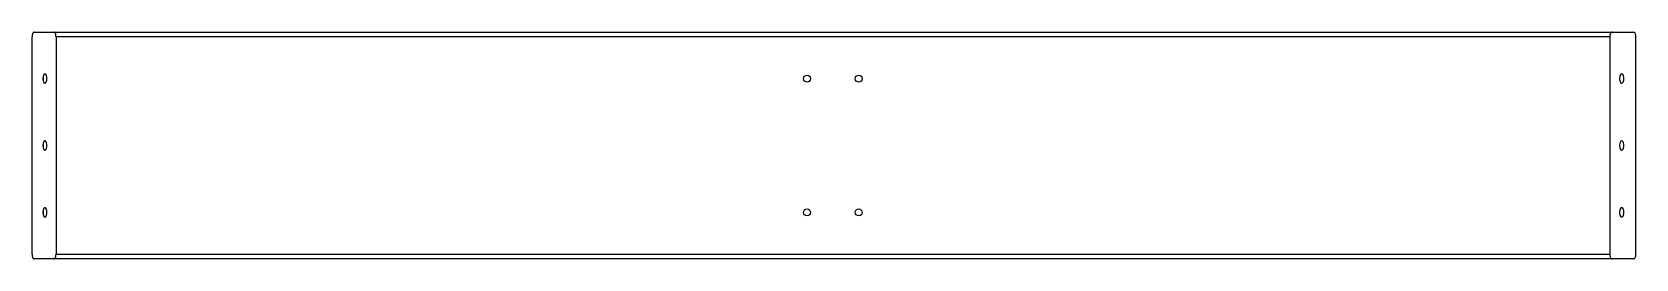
# Model space of a CAD drawing. Header units: millimetres. Extents: x 0 to 1380, y -64 to 131.
import ezdxf

# ---------------------------------------------------------------- set-up
doc = ezdxf.new("R2010")
doc.units = ezdxf.units.MM

msp = doc.modelspace()

# ---------------------------------------------------------------- linework, layer by layer
at = {"color": 7, "linetype": 'Continuous', "lineweight": 25}
for p, q in [((0, -60.1), (0, 126.9)), ((1.9, 130.9), (1377.9, 130.9)), ((20.6, 126.9), (20.6, -60.1)), ((1357.5, 126.9), (20.6, 126.9)), ((1357.5, 126.9), (1357.5, -60.1)), ((1380, -60.1), (1380, 126.9)), ((1377.9, -64.1), (1.9, -64.1)), ((20.6, -60.1), (1357.5, -60.1))]:
    msp.add_line(p, q, dxfattribs=at)
at = {"color": 7, "linetype": 'Continuous', "lineweight": 25, "flags": 128}
for points in [[(1.9, 130.9), (1.5, 130.8), (1.2, 130.6), (0.8, 130.2), (0.5, 129.7), (0.3, 129.1), (0.1, 128.4), (0, 127.7), (0, 126.9)], [(20.6, 126.9), (20.5, 127.7), (20.4, 128.4), (20.3, 129.1), (20, 129.7), (19.7, 130.2), (19.4, 130.6), (19.1, 130.8), (18.7, 130.9)], [(1359.5, 130.9), (1359.1, 130.8), (1358.8, 130.6), (1358.4, 130.2), (1358.1, 129.7), (1357.8, 129.1), (1357.6, 128.4), (1357.5, 127.7), (1357.5, 126.9)], [(1380, 126.9), (1380, 127.6), (1379.9, 128.3), (1379.7, 128.9), (1379.5, 129.5), (1379.3, 130), (1379, 130.4), (1378.6, 130.7), (1378.3, 130.9), (1377.9, 130.9)], [(12.7, 90.9), (12.7, 92.1), (12.4, 93.2), (12.1, 94.1), (11.6, 94.7), (11.1, 94.9), (10.6, 94.8), (10.2, 94.4), (9.8, 93.7), (9.5, 92.7), (9.3, 91.5), (9.3, 90.3), (9.5, 89.2), (9.8, 88.2), (10.2, 87.4), (10.6, 87), (11.1, 86.9), (11.6, 87.2), (12.1, 87.8), (12.4, 88.6), (12.7, 89.7), (12.7, 90.9)], [(11.8, 94.4), (11.7, 94.6), (11.2, 94.9), (10.7, 94.8), (10.2, 94.4), (9.8, 93.6), (9.5, 92.7), (9.4, 91.5), (9.4, 90.3), (9.5, 89.2), (9.8, 88.2), (10.2, 87.5), (10.7, 87), (11.2, 86.9), (11.7, 87.2), (11.8, 87.4)], [(1369.6, 90.9), (1369.5, 92.1), (1369.3, 93.2), (1368.9, 94.1), (1368.4, 94.7), (1367.9, 94.9), (1367.4, 94.8), (1366.8, 94.4), (1366.4, 93.7), (1366.1, 92.7), (1365.9, 91.5), (1365.9, 90.3), (1366.1, 89.2), (1366.4, 88.2), (1366.8, 87.4), (1367.4, 87), (1367.9, 86.9), (1368.4, 87.2), (1368.9, 87.8), (1369.3, 88.6), (1369.5, 89.7), (1369.6, 90.9)], [(1369.6, 90.9), (1369.5, 92.1), (1369.2, 93.2), (1368.9, 94), (1368.4, 94.6), (1367.9, 94.9), (1367.3, 94.8), (1366.8, 94.4), (1366.8, 94.3)], [(1366.8, 87.5), (1366.8, 87.5), (1367.3, 87), (1367.9, 86.9), (1368.4, 87.2), (1368.9, 87.8), (1369.2, 88.7), (1369.5, 89.7), (1369.6, 90.9)], [(12.7, 33.4), (12.7, 34.6), (12.4, 35.7), (12.1, 36.6), (11.6, 37.2), (11.1, 37.4), (10.6, 37.3), (10.2, 36.9), (9.8, 36.2), (9.5, 35.2), (9.3, 34), (9.3, 32.8), (9.5, 31.7), (9.8, 30.7), (10.2, 29.9), (10.6, 29.5), (11.1, 29.4), (11.6, 29.7), (12.1, 30.3), (12.4, 31.1), (12.7, 32.2), (12.7, 33.4)], [(11.8, 36.9), (11.7, 37.1), (11.2, 37.4), (10.7, 37.3), (10.2, 36.9), (9.8, 36.1), (9.5, 35.2), (9.4, 34), (9.4, 32.8), (9.5, 31.7), (9.8, 30.7), (10.2, 30), (10.7, 29.5), (11.2, 29.4), (11.7, 29.7), (11.8, 29.9)], [(1369.6, 33.4), (1369.5, 34.6), (1369.3, 35.7), (1368.9, 36.6), (1368.4, 37.2), (1367.9, 37.4), (1367.4, 37.3), (1366.8, 36.9), (1366.4, 36.2), (1366.1, 35.2), (1365.9, 34), (1365.9, 32.8), (1366.1, 31.7), (1366.4, 30.7), (1366.8, 29.9), (1367.4, 29.5), (1367.9, 29.4), (1368.4, 29.7), (1368.9, 30.3), (1369.3, 31.1), (1369.5, 32.2), (1369.6, 33.4)], [(1369.6, 33.4), (1369.5, 34.6), (1369.2, 35.7), (1368.9, 36.5), (1368.4, 37.1), (1367.9, 37.4), (1367.3, 37.3), (1366.8, 36.9), (1366.8, 36.8)], [(1366.8, 30), (1366.8, 30), (1367.3, 29.5), (1367.9, 29.4), (1368.4, 29.7), (1368.9, 30.3), (1369.2, 31.2), (1369.5, 32.2), (1369.6, 33.4)], [(12.7, -24.1), (12.7, -22.9), (12.4, -21.8), (12.1, -20.9), (11.6, -20.3), (11.1, -20.1), (10.6, -20.2), (10.2, -20.6), (9.8, -21.3), (9.5, -22.3), (9.3, -23.5), (9.3, -24.7), (9.5, -25.8), (9.8, -26.8), (10.2, -27.6), (10.6, -28), (11.1, -28.1), (11.6, -27.8), (12.1, -27.2), (12.4, -26.4), (12.7, -25.3), (12.7, -24.1)], [(11.8, -20.6), (11.7, -20.4), (11.2, -20.1), (10.7, -20.2), (10.2, -20.6), (9.8, -21.4), (9.5, -22.3), (9.4, -23.5), (9.4, -24.7), (9.5, -25.8), (9.8, -26.8), (10.2, -27.5), (10.7, -28), (11.2, -28.1), (11.7, -27.8), (11.8, -27.6)], [(1369.6, -24.1), (1369.5, -22.9), (1369.3, -21.8), (1368.9, -20.9), (1368.4, -20.3), (1367.9, -20.1), (1367.4, -20.2), (1366.8, -20.6), (1366.4, -21.3), (1366.1, -22.3), (1365.9, -23.5), (1365.9, -24.7), (1366.1, -25.8), (1366.4, -26.8), (1366.8, -27.6), (1367.4, -28), (1367.9, -28.1), (1368.4, -27.8), (1368.9, -27.2), (1369.3, -26.4), (1369.5, -25.3), (1369.6, -24.1)], [(1369.6, -24.1), (1369.5, -22.9), (1369.2, -21.8), (1368.9, -21), (1368.4, -20.4), (1367.9, -20.1), (1367.3, -20.2), (1366.8, -20.6), (1366.8, -20.7)], [(1366.8, -27.5), (1366.8, -27.5), (1367.3, -28), (1367.9, -28.1), (1368.4, -27.8), (1368.9, -27.2), (1369.2, -26.3), (1369.5, -25.3), (1369.6, -24.1)], [(0, -60.1), (0, -60.9), (0.1, -61.6), (0.3, -62.3), (0.5, -62.9), (0.8, -63.4), (1.2, -63.8), (1.5, -64), (1.9, -64.1)], [(18.7, -64.1), (19.1, -64), (19.4, -63.8), (19.7, -63.4), (20, -62.9), (20.3, -62.3), (20.4, -61.6), (20.5, -60.9), (20.6, -60.1)], [(1357.5, -60.1), (1357.5, -60.9), (1357.6, -61.6), (1357.8, -62.3), (1358.1, -62.9), (1358.4, -63.4), (1358.8, -63.8), (1359.1, -64), (1359.5, -64.1)], [(1377.9, -64.1), (1378.3, -64), (1378.7, -63.8), (1379.1, -63.4), (1379.4, -62.9), (1379.7, -62.3), (1379.8, -61.6), (1380, -60.9), (1380, -60.1)]]:
    msp.add_lwpolyline(points, dxfattribs=at)
at = {"color": 7, "linetype": 'Continuous', "lineweight": 25}
for centre, radius in [((666.8, 90.9), 3.02), ((666.8, 90.9), 3), ((711.3, 90.9), 3.02), ((711.3, 90.9), 3), ((666.8, -24.1), 3.02), ((666.8, -24.1), 3), ((711.3, -24.1), 3.02), ((711.3, -24.1), 3)]:
    msp.add_circle(centre, radius, dxfattribs=at)

doc.saveas('drawing.dxf')
